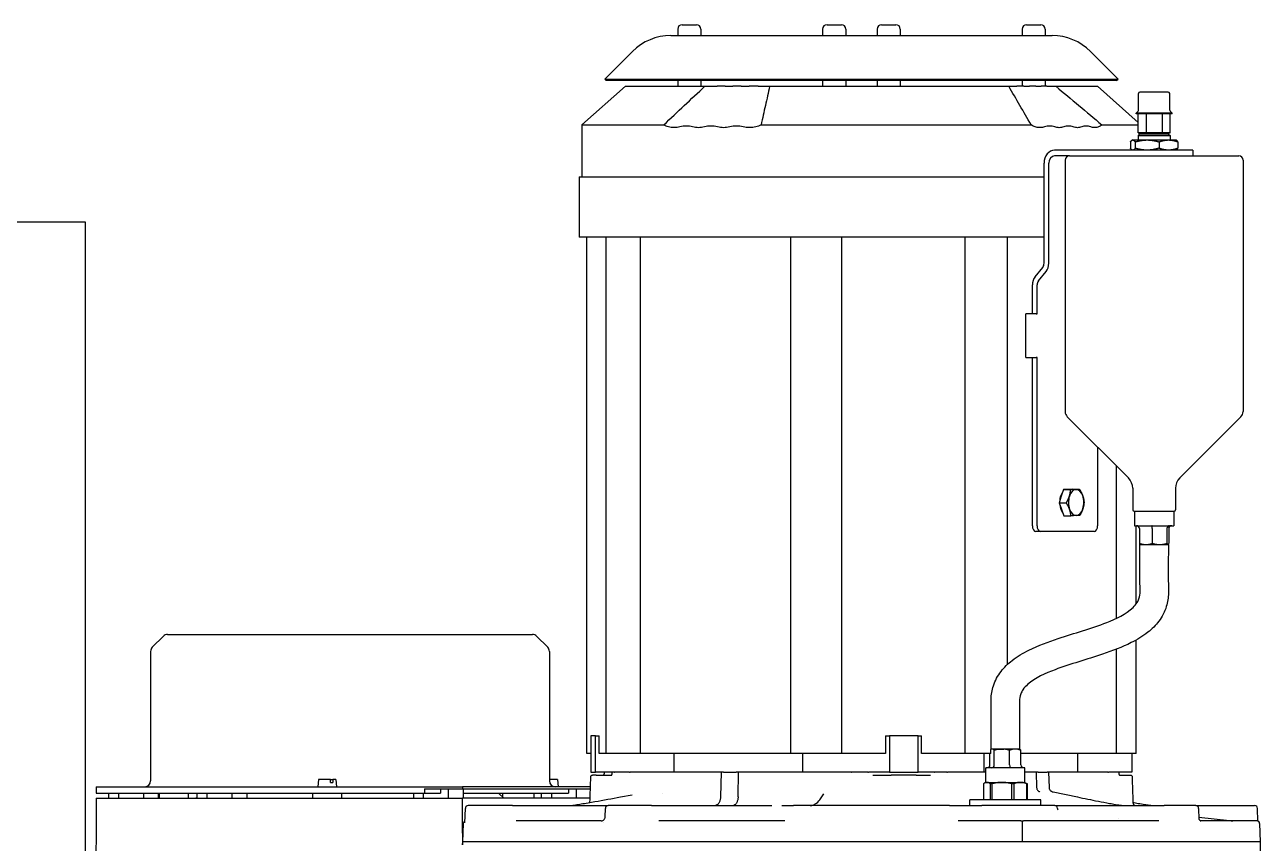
# Model space of a CAD drawing. Header units: millimetres. Extents: x 0 to 118900, y 0 to 84100.
# Drawn here: x 54964 to 55816, y 80524 to 81089 of the extents above; entities that cross this region are included whole.
import ezdxf

# ---------------------------------------------------------------- set-up
doc = ezdxf.new("R2010")
doc.units = ezdxf.units.MM
doc.header["$LTSCALE"] = 100
doc.layers.add('Visible', color=7, linetype='Continuous', lineweight=25)

msp = doc.modelspace()

# ---------------------------------------------------------------- linework, layer by layer
at = {"layer": 'Visible'}
for p, q in [((55413.86, 81085.7), (55413.86, 81081.2)), ((55416.86, 81088.7), (55426.86, 81088.7)), ((55429.86, 81085.7), (55429.86, 81081.2)), ((55513.83, 81085.7), (55513.83, 81081.2)), ((55516.83, 81088.7), (55526.83, 81088.7)), ((55529.83, 81085.7), (55529.83, 81081.2)), ((55551.36, 81085.7), (55551.36, 81081.2)), ((55554.36, 81088.7), (55564.36, 81088.7)), ((55567.36, 81085.7), (55567.36, 81081.2)), ((55651.33, 81085.7), (55651.33, 81081.2)), ((55654.33, 81088.7), (55664.33, 81088.7)), ((55667.33, 81085.7), (55667.33, 81081.2)), ((55409.13, 81081.2), (55672.06, 81081.2)), ((55382.61, 81070.21), (55363.59, 81051.2)), ((55698.58, 81070.21), (55717.59, 81051.2)), ((55363.59, 81051.2), (55717.59, 81051.2)), ((55364.65, 81050.14), (55363.59, 81051.2)), ((55716.53, 81050.14), (55364.65, 81050.14)), ((55413.86, 81050.14), (55413.86, 81046.2)), ((55429.86, 81050.14), (55429.86, 81046.2)), ((55513.83, 81050.14), (55513.83, 81046.2)), ((55529.83, 81050.14), (55529.83, 81046.2)), ((55551.36, 81050.14), (55551.36, 81046.2)), ((55567.36, 81050.14), (55567.36, 81046.2)), ((55651.33, 81050.14), (55651.33, 81046.2)), ((55667.33, 81050.14), (55667.33, 81046.2)), ((55716.53, 81050.14), (55717.59, 81051.2)), ((55377.86, 81046.2), (55347.86, 81019.7)), ((55377.86, 81046.2), (55378.1, 81046.2)), ((55378.1, 81046.2), (55382.06, 81046.2)), ((55382.06, 81046.2), (55403.65, 81046.2)), ((55403.65, 81046.2), (55432.61, 81046.2)), ((55432.61, 81046.2), (55441.05, 81046.2)), ((55446.67, 81046.2), (55441.05, 81046.2)), ((55446.67, 81046.2), (55451.81, 81046.2)), ((55457.75, 81046.2), (55451.81, 81046.2)), ((55457.75, 81046.2), (55463.15, 81046.2)), ((55469.38, 81046.2), (55463.15, 81046.2)), ((55469.38, 81046.2), (55477.23, 81046.2)), ((55477.23, 81046.2), (55510.72, 81046.2)), ((55510.72, 81046.2), (55553.42, 81046.2)), ((55553.42, 81046.2), (55578.5, 81046.2)), ((55578.5, 81046.2), (55616.39, 81046.2)), ((55616.39, 81046.2), (55642.21, 81046.2)), ((55642.21, 81046.2), (55647.73, 81046.2)), ((55652.45, 81046.2), (55647.73, 81046.2)), ((55652.45, 81046.2), (55656.47, 81046.2)), ((55660.79, 81046.2), (55656.47, 81046.2)), ((55660.79, 81046.2), (55664.43, 81046.2)), ((55668.32, 81046.2), (55664.43, 81046.2)), ((55668.32, 81046.2), (55674.66, 81046.2)), ((55674.66, 81046.2), (55694.23, 81046.2)), ((55694.23, 81046.2), (55703.33, 81046.2)), ((55703.33, 81046.2), (55731.43, 81021.37)), ((55731.64, 81029.81), (55731.64, 81041.2)), ((55752.14, 81042.2), (55732.64, 81042.2)), ((55753.14, 81029.81), (55753.14, 81041.2)), ((55731.35, 81029.1), (55730, 81027.74)), ((55754.79, 81027.74), (55730, 81027.74)), ((55730, 81027.2), (55730, 81027.74)), ((55754.79, 81027.2), (55730, 81027.2)), ((55731.43, 81014.19), (55731.43, 81027.2)), ((55737.21, 81014.19), (55737.21, 81027.2)), ((55748.17, 81014.19), (55748.17, 81027.2)), ((55753.36, 81014.19), (55753.36, 81027.2)), ((55753.44, 81029.1), (55754.79, 81027.74)), ((55754.79, 81027.2), (55754.79, 81027.74)), ((55347.86, 81019.7), (55348.19, 81019.7)), ((55347.86, 81019.7), (55347.86, 80983.8)), ((55348.19, 81019.7), (55352.89, 81019.7)), ((55352.89, 81019.7), (55382.78, 81019.7)), ((55382.78, 81019.7), (55404.3, 81019.7)), ((55471.32, 81019.7), (55496.66, 81019.7)), ((55496.66, 81019.7), (55555.78, 81019.7)), ((55555.78, 81019.7), (55585.48, 81019.7)), ((55585.48, 81019.7), (55637.94, 81019.7)), ((55637.94, 81019.7), (55657.6, 81019.7)), ((55706.33, 81019.7), (55720.73, 81019.7)), ((55720.73, 81019.7), (55731.43, 81019.7)), ((55725.99, 81007.86), (55725.99, 81003.54)), ((55727.39, 81009.2), (55727.1, 81009.03)), ((55727.39, 81009.2), (55727.68, 81009.2)), ((55727.68, 81009.2), (55737.57, 81009.2)), ((55729.37, 81007.86), (55729.37, 81003.54)), ((55732.39, 81013.2), (55731.39, 81012.2)), ((55731.39, 81012.2), (55753.39, 81012.2)), ((55731.39, 81012.2), (55731.39, 81009.2)), ((55731.97, 81014.02), (55731.61, 81014.13)), ((55732.06, 81014.02), (55731.97, 81014.02)), ((55732.68, 81014.02), (55732.06, 81014.02)), ((55732.39, 81013.2), (55732.39, 81014.02)), ((55752.39, 81013.2), (55732.39, 81013.2)), ((55735.96, 81014.02), (55732.68, 81014.02)), ((55736.58, 81014.02), (55735.96, 81014.02)), ((55738.41, 81014.02), (55736.58, 81014.02)), ((55737.57, 81009.2), (55752.28, 81009.2)), ((55739.57, 81014.02), (55738.41, 81014.02)), ((55745.81, 81014.02), (55739.57, 81014.02)), ((55745.77, 81007.86), (55745.77, 81003.54)), ((55746.98, 81014.02), (55745.81, 81014.02)), ((55748.74, 81014.02), (55746.98, 81014.02)), ((55749.29, 81014.02), (55748.74, 81014.02)), ((55752.24, 81014.02), (55749.29, 81014.02)), ((55752.79, 81014.02), (55752.24, 81014.02)), ((55752.28, 81009.2), (55757.39, 81009.2)), ((55752.39, 81013.2), (55752.39, 81014.02)), ((55752.39, 81013.2), (55753.39, 81012.2)), ((55752.82, 81014.02), (55752.79, 81014.02)), ((55752.82, 81014.02), (55753.18, 81014.13)), ((55753.39, 81012.2), (55753.39, 81009.2)), ((55757.39, 81009.2), (55757.69, 81009.03)), ((55758.8, 81007.86), (55758.8, 81003.54)), ((55715.05, 81002.2), (55673.8, 81002.2)), ((55684.06, 80998.2), (55673.8, 80998.2)), ((55684.06, 80998.2), (55800.74, 80998.2)), ((55756.95, 81002.2), (55715.05, 81002.2)), ((55727.39, 81002.2), (55727.1, 81002.37)), ((55763.42, 81002.2), (55756.95, 81002.2)), ((55757.39, 81002.2), (55757.69, 81002.37)), ((55769.16, 81002.2), (55763.42, 81002.2)), ((55769.16, 81002.2), (55769.16, 80998.2)), ((55666.52, 80924.17), (55666.52, 80993.2)), ((55669.75, 80924.17), (55669.75, 80993.2)), ((55681.04, 80995.2), (55681.04, 80821.87)), ((55803.74, 80995.2), (55803.74, 80821.87)), ((55345.86, 80983.8), (55346.2, 80983.8)), ((55345.86, 80983.8), (55345.86, 80942.2)), ((55346.2, 80983.8), (55350.94, 80983.8)), ((55350.94, 80983.8), (55381.39, 80983.8)), ((55381.39, 80983.8), (55495.73, 80983.8)), ((55495.73, 80983.8), (55555.94, 80983.8)), ((55555.94, 80983.8), (55585.95, 80983.8)), ((55585.95, 80983.8), (55639.37, 80983.8)), ((55639.37, 80983.8), (55666.52, 80983.8)), ((54952.37, 80952.7), (55005.37, 80952.7)), ((55005.37, 80952.7), (55005.37, 79400.35)), ((55346.2, 80942.2), (55345.86, 80942.2)), ((55350.94, 80942.2), (55346.2, 80942.2)), ((55381.39, 80942.2), (55350.94, 80942.2)), ((55351.14, 80586.2), (55351.14, 80942.2)), ((55364.58, 80586.2), (55364.58, 80942.2)), ((55495.73, 80942.2), (55381.39, 80942.2)), ((55388.27, 80586.2), (55388.27, 80942.2)), ((55491.8, 80586.2), (55491.8, 80942.2)), ((55555.94, 80942.2), (55495.73, 80942.2)), ((55526.96, 80586.2), (55526.96, 80942.2)), ((55585.95, 80942.2), (55555.94, 80942.2)), ((55639.37, 80942.2), (55585.95, 80942.2)), ((55611.99, 80586.2), (55611.99, 80942.2)), ((55666.52, 80942.2), (55639.37, 80942.2)), ((55641.27, 80647.56), (55641.27, 80942.2)), ((55660.33, 80914.85), (55665.57, 80921.34)), ((55662.61, 80912.02), (55667.86, 80918.51)), ((55658.43, 80889.2), (55658.43, 80909.2)), ((55661.67, 80889.2), (55661.67, 80909.2)), ((55661.08, 80889.2), (55654.02, 80889.2)), ((55654.02, 80859.2), (55654.02, 80889.2)), ((55661.08, 80889.2), (55661.67, 80889.2)), ((55654.02, 80859.2), (55661.08, 80859.2)), ((55658.43, 80743.2), (55658.43, 80859.2)), ((55661.67, 80859.2), (55661.08, 80859.2)), ((55661.67, 80743.2), (55661.67, 80859.2)), ((55724.72, 80776.12), (55682.51, 80818.33)), ((55760.07, 80776.12), (55802.28, 80818.33)), ((55703.42, 80797.42), (55703.42, 80743.2)), ((55716.54, 80679.36), (55716.54, 80784.3)), ((55679.85, 80768.07), (55678.38, 80763.52)), ((55682.91, 80768.19), (55679.85, 80768.07)), ((55679.85, 80768.07), (55684.78, 80768.07)), ((55682.54, 80768.2), (55682.97, 80768.2)), ((55685.96, 80768.31), (55682.91, 80768.19)), ((55685.96, 80768.31), (55690.89, 80768.31)), ((55727.64, 80769.05), (55727.64, 80754.2)), ((55757.14, 80769.05), (55757.14, 80754.2)), ((55678.38, 80763.52), (55676.92, 80758.96)), ((55676.92, 80758.96), (55681.85, 80758.96)), ((55676.92, 80758.96), (55678.51, 80754.52)), ((55678.51, 80754.52), (55680.09, 80750.08)), ((55728.64, 80753.2), (55756.14, 80753.2)), ((55728.89, 80753.2), (55728.89, 80743.2)), ((55755.89, 80753.2), (55755.89, 80743.2)), ((55680.09, 80750.08), (55685.02, 80750.08)), ((55728.89, 80743.2), (55755.89, 80743.2)), ((55730.05, 80689.26), (55730.05, 80743.2)), ((55664.02, 80739.2), (55660.78, 80739.2)), ((55701.07, 80739.2), (55664.02, 80739.2)), ((55732.33, 80741.2), (55732.33, 80731.04)), ((55741.15, 80741.2), (55741.15, 80731.04)), ((55751.21, 80741.2), (55751.21, 80731.04)), ((55752.46, 80741.2), (55752.46, 80731.04)), ((55732.59, 80730.2), (55752.19, 80730.2)), ((55732.89, 80730.2), (55732.83, 80730.23)), ((55751.89, 80730.2), (55751.96, 80730.23)), ((55059.24, 80667.02), (55051.58, 80659.37)), ((55062.07, 80668.2), (55313.75, 80668.2)), ((55316.58, 80667.02), (55324.24, 80659.37)), ((55716.54, 80586.2), (55716.54, 80658.09)), ((55730.05, 80586.2), (55730.05, 80664.35)), ((55050.41, 80656.54), (55050.41, 80567.2)), ((55325.41, 80656.54), (55325.41, 80567.2)), ((55354.09, 80598.2), (55354.09, 80573.2)), ((55357.22, 80598.2), (55354.09, 80598.2)), ((55357.22, 80598.2), (55359.82, 80598.2)), ((55357.22, 80573.2), (55357.22, 80598.2)), ((55359.82, 80586.2), (55359.82, 80598.2)), ((55557.06, 80598.2), (55557.06, 80586.2)), ((55557.06, 80598.2), (55559.94, 80598.2)), ((55559.94, 80598.2), (55559.94, 80573.2)), ((55579.7, 80598.2), (55559.94, 80598.2)), ((55579.7, 80598.2), (55581.89, 80598.2)), ((55579.7, 80573.2), (55579.7, 80598.2)), ((55581.89, 80586.2), (55581.89, 80598.2)), ((55629.83, 80586.2), (55629.83, 80588.91)), ((55630.31, 80589.2), (55629.95, 80588.99)), ((55633.21, 80589.2), (55630.03, 80589.2)), ((55630.66, 80589.2), (55630.31, 80589.2)), ((55637.45, 80589.2), (55630.66, 80589.2)), ((55633.21, 80589.2), (55633.21, 80589.2)), ((55641.22, 80589.2), (55637.45, 80589.2)), ((55649.32, 80589.19), (55649.68, 80588.99)), ((55354.09, 80586.2), (55351.14, 80586.2)), ((55364.58, 80586.2), (55359.82, 80586.2)), ((55388.27, 80586.2), (55364.58, 80586.2)), ((55491.8, 80586.2), (55388.27, 80586.2)), ((55411.21, 80586.2), (55411.21, 80573.2)), ((55526.96, 80586.2), (55491.8, 80586.2)), ((55500.16, 80573.2), (55500.16, 80586.2)), ((55557.06, 80586.2), (55526.96, 80586.2)), ((55611.99, 80586.2), (55581.89, 80586.2)), ((55629.83, 80586.2), (55611.99, 80586.2)), ((55625.04, 80586.2), (55625.04, 80573.2)), ((55629.19, 80578.2), (55629.19, 80586.2)), ((55632.13, 80578.2), (55632.13, 80588.35)), ((55642.76, 80578.2), (55642.76, 80588.35)), ((55650.44, 80578.2), (55650.44, 80588.35)), ((55716.54, 80586.2), (55650.44, 80586.2)), ((55689.71, 80573.2), (55689.71, 80586.2)), ((55730.05, 80586.2), (55716.54, 80586.2)), ((55727.09, 80586.2), (55727.09, 80573.2)), ((55354.09, 80573.2), (55357.22, 80573.2)), ((55370.33, 80573.2), (55357.22, 80573.2)), ((55363.16, 80573.2), (55363.16, 80572.2)), ((55368.65, 80572.2), (55368.65, 80573.2)), ((55370.33, 80573.2), (55370.59, 80573.2)), ((55380.73, 80573.2), (55370.59, 80573.2)), ((55380.73, 80573.2), (55381.13, 80573.2)), ((55381.24, 80573.2), (55381.13, 80573.2)), ((55410.98, 80573.2), (55381.24, 80573.2)), ((55443.74, 80573.2), (55410.98, 80573.2)), ((55443.74, 80573.2), (55443.38, 80556.16)), ((55445.44, 80573.2), (55443.74, 80573.2)), ((55445.44, 80573.2), (55454.15, 80573.2)), ((55455.85, 80573.2), (55454.15, 80573.2)), ((55455.51, 80556.16), (55455.85, 80573.2)), ((55500.42, 80573.2), (55455.85, 80573.2)), ((55533.35, 80573.2), (55500.42, 80573.2)), ((55533.43, 80573.2), (55533.35, 80573.2)), ((55533.43, 80573.2), (55533.81, 80573.2)), ((55545.03, 80573.2), (55533.81, 80573.2)), ((55545.03, 80573.2), (55545.43, 80573.2)), ((55559.94, 80573.2), (55545.43, 80573.2)), ((55559.94, 80573.2), (55579.7, 80573.2)), ((55590.71, 80573.2), (55579.7, 80573.2)), ((55590.71, 80573.2), (55591.04, 80573.2)), ((55599.55, 80573.2), (55591.04, 80573.2)), ((55599.55, 80573.2), (55599.82, 80573.2)), ((55599.87, 80573.2), (55599.82, 80573.2)), ((55624.84, 80573.2), (55599.87, 80573.2)), ((55626.31, 80573.2), (55624.84, 80573.2)), ((55653.31, 80576.2), (55626.31, 80576.2)), ((55626.31, 80566.2), (55626.31, 80576.2)), ((55653.31, 80566.2), (55653.31, 80576.2)), ((55661.08, 80573.2), (55653.31, 80573.2)), ((55662.32, 80573.2), (55661.08, 80573.2)), ((55661.08, 80573.2), (55661.38, 80562.63)), ((55662.32, 80573.2), (55668.65, 80573.2)), ((55669.88, 80573.2), (55668.65, 80573.2)), ((55689.87, 80573.2), (55669.88, 80573.2)), ((55670.18, 80562.63), (55669.88, 80573.2)), ((55710.46, 80573.2), (55689.87, 80573.2)), ((55710.54, 80573.2), (55710.46, 80573.2)), ((55710.54, 80573.2), (55710.85, 80573.2)), ((55717.87, 80573.2), (55710.85, 80573.2)), ((55717.87, 80573.2), (55718.01, 80573.2)), ((55727.09, 80573.2), (55718.01, 80573.2)), ((55718.02, 80573.2), (55718.03, 80572.2)), ((55012.91, 80563.2), (55265.5, 80563.2)), ((55012.91, 80563.2), (55012.91, 80558.7)), ((55166.12, 80568.2), (55165.68, 80563.2)), ((55174.37, 80568.2), (55166.12, 80568.2)), ((55174.37, 80568.2), (55176.09, 80568.2)), ((55174.46, 80566.2), (55176.18, 80566.2)), ((55178.24, 80568.2), (55176.09, 80568.2)), ((55178.24, 80568.2), (55178.68, 80563.2)), ((55353.77, 80563.2), (55265.5, 80563.2)), ((55265.5, 80563.2), (55265.5, 80561.7)), ((55331.02, 80568.2), (55325.41, 80568.2)), ((55331.02, 80568.2), (55331.46, 80563.2)), ((55357.74, 80571.2), (55355.04, 80571.2)), ((55357.74, 80571.2), (55358.74, 80571.2)), ((55358.74, 80571.2), (55368.55, 80571.2)), ((55548.41, 80571.2), (55559.26, 80571.2)), ((55559.26, 80571.2), (55561.18, 80571.2)), ((55578.24, 80571.2), (55561.18, 80571.2)), ((55578.24, 80571.2), (55579.93, 80571.2)), ((55579.93, 80571.2), (55588.16, 80571.2)), ((55624.73, 80565.2), (55624.73, 80554.2)), ((55626.31, 80566.2), (55625.48, 80565.71)), ((55626.31, 80566.2), (55627.1, 80566.2)), ((55627.1, 80566.2), (55637.39, 80566.2)), ((55629.47, 80554.2), (55629.47, 80565.2)), ((55630.47, 80565.2), (55629.47, 80565.2)), ((55630.47, 80565.2), (55630.47, 80554.2)), ((55637.39, 80566.2), (55650.11, 80566.2)), ((55644.32, 80554.2), (55644.32, 80565.2)), ((55645.55, 80565.2), (55644.32, 80565.2)), ((55645.55, 80565.2), (55645.55, 80554.2)), ((55650.11, 80566.2), (55653.31, 80566.2)), ((55653.31, 80566.2), (55654.15, 80565.71)), ((55654.66, 80554.2), (55654.66, 80565.2)), ((55654.9, 80565.2), (55654.66, 80565.2)), ((55654.9, 80565.2), (55654.9, 80554.2)), ((55718.92, 80571.2), (55725.71, 80571.2)), ((55725.71, 80571.2), (55726.17, 80571.2)), ((55726.15, 80571.2), (55726.17, 80571.2)), ((55012.91, 80558.7), (55239.4, 80558.7)), ((55012.91, 80555.2), (55265.5, 80555.2)), ((55012.91, 80555.2), (55012.91, 80531.2)), ((55021.51, 80555.2), (55021.51, 80558.7)), ((55028.55, 80555.2), (55028.55, 80558.7)), ((55045.78, 80555.2), (55045.78, 80558.7)), ((55055.96, 80555.2), (55055.96, 80558.7)), ((55056.59, 80555.2), (55056.59, 80558.7)), ((55076.59, 80555.2), (55076.59, 80558.7)), ((55082.48, 80555.76), (55081.91, 80555.2)), ((55082.48, 80555.2), (55082.48, 80558.7)), ((55089.52, 80555.2), (55089.52, 80558.7)), ((55106.74, 80555.2), (55106.74, 80558.7)), ((55116.93, 80555.2), (55116.93, 80558.7)), ((55162.18, 80555.2), (55162.18, 80558.7)), ((55182.18, 80555.2), (55182.18, 80558.7)), ((55231.65, 80558.7), (55231.65, 80555.2)), ((55238.69, 80555.2), (55238.69, 80558.7)), ((55239.4, 80561.7), (55239.4, 80558.7)), ((55239.4, 80561.7), (55265.5, 80561.7)), ((55239.4, 80558.7), (55250.28, 80558.7)), ((55250.28, 80561.7), (55250.28, 80558.7)), ((55255.92, 80555.2), (55255.92, 80561.7)), ((55265.5, 80561.7), (55353.71, 80561.7)), ((55265.5, 80531.2), (55265.5, 80555.2)), ((55353.48, 80555.2), (55265.5, 80555.2)), ((55266.1, 80555.2), (55266.1, 80561.7)), ((55266.1, 80558.7), (55338.49, 80558.7)), ((55290.41, 80558.7), (55293.91, 80555.2)), ((55293.34, 80555.76), (55293.34, 80558.7)), ((55314.96, 80555.2), (55314.96, 80558.7)), ((55319.86, 80555.2), (55319.86, 80558.7)), ((55326.9, 80558.7), (55326.9, 80555.2)), ((55338.49, 80561.7), (55338.49, 80558.7)), ((55344.12, 80555.2), (55344.12, 80561.7)), ((55374.32, 80556.15), (55382.45, 80557.65)), ((55403.42, 80558.59), (55403.42, 80558.59)), ((55443.38, 80556.15), (55443.38, 80556.16)), ((55455.51, 80556.16), (55455.51, 80556.15)), ((55512.39, 80554.78), (55514.55, 80558.27)), ((55661.38, 80562.61), (55661.38, 80562.63)), ((55670.18, 80562.63), (55670.18, 80562.61)), ((55672.82, 80559.62), (55689.51, 80556.13)), ((55267.14, 80538.3), (55267.47, 80548.26)), ((55299.96, 80550.2), (55269.47, 80550.2)), ((55299.96, 80550.2), (55365.98, 80550.2)), ((55352.23, 80550.39), (55352.23, 80550.39)), ((55363.88, 80542.34), (55363.98, 80548.23)), ((55395.82, 80550.2), (55365.98, 80550.2)), ((55395.82, 80550.2), (55478.85, 80550.2)), ((55485.76, 80550.2), (55493.77, 80550.2)), ((55601.21, 80550.2), (55493.77, 80550.2)), ((55601.21, 80550.2), (55602.29, 80550.2)), ((55602.29, 80550.2), (55623.67, 80550.2)), ((55664.31, 80554.2), (55615.31, 80554.2)), ((55615.31, 80550.2), (55615.31, 80554.2)), ((55673.81, 80550.2), (55623.67, 80550.2)), ((55664.31, 80550.2), (55664.31, 80554.2)), ((55673.81, 80550.2), (55694.66, 80550.2)), ((55694.66, 80550.2), (55749.4, 80550.2)), ((55771.09, 80550.2), (55749.4, 80550.2)), ((55771.09, 80550.2), (55811.71, 80550.2)), ((55773.09, 80548.25), (55773.27, 80540.93)), ((55814.01, 80539.5), (55813.71, 80548.26)), ((55266.03, 80537.77), (55265.59, 80525.2)), ((55361.1, 80539.7), (55302.55, 80539.7)), ((55362.91, 80538.51), (55362.91, 80538.51)), ((55363.88, 80542.34), (55363.88, 80542.34)), ((55487.71, 80539.7), (55400.83, 80539.7)), ((55650.5, 80539.7), (55607.23, 80539.7)), ((55650.5, 80539.7), (55651.05, 80539.7)), ((55651.05, 80539.7), (55652.24, 80539.7)), ((55651.31, 80539.21), (55651.51, 80525.2)), ((55745.71, 80539.7), (55652.24, 80539.7)), ((55717.67, 80541.11), (55717.67, 80541.11)), ((55773.24, 80542.23), (55794.47, 80539.82)), ((55773.27, 80540.93), (55773.27, 80540.93)), ((55813.16, 80539.7), (55774.59, 80539.7)), ((55815.15, 80537.77), (55815.59, 80525.2)), ((55012.91, 80531.2), (55012.63, 80515.2)), ((55649.91, 80525.2), (55265.59, 80525.2)), ((55265.59, 80525.2), (55265.59, 80523.2)), ((55654.81, 80525.2), (55649.91, 80525.2)), ((55815.59, 80525.2), (55654.81, 80525.2)), ((55815.59, 80525.2), (55815.59, 80515.2))]:
    msp.add_line(p, q, dxfattribs=at)
for centre, radius, start, end in [((55416.86, 81085.7), 3, 90, 180), ((55426.86, 81085.7), 3, 0, 90), ((55516.83, 81085.7), 3, 90, 180), ((55526.83, 81085.7), 3, 0, 90), ((55554.36, 81085.7), 3, 90, 180), ((55564.36, 81085.7), 3, 0, 90), ((55654.33, 81085.7), 3, 90, 180), ((55664.33, 81085.7), 3, 0, 90), ((55409.13, 81043.7), 37.5, 90, 135), ((55672.06, 81043.7), 37.5, 45, 90), ((55732.64, 81041.2), 1, 90, 180), ((55752.14, 81041.2), 1, 0, 90), ((55730.64, 81029.81), 1, 315, 0), ((55754.14, 81029.81), 1, 180, 225), ((55684.04, 80995.2), 3, 90, 180), ((55800.74, 80995.2), 3, 0, 90), ((55686.04, 80821.87), 5, 180, 225), ((55798.74, 80821.87), 5, 315, 0), ((55717.64, 80769.05), 10, 0, 45), ((55767.14, 80769.05), 10, 135, 180), ((55728.64, 80754.2), 1, 180, 270), ((55756.14, 80754.2), 1, 270, 0), ((55062.07, 80664.2), 4, 90, 135), ((55313.75, 80664.2), 4, 45, 90), ((55054.41, 80656.54), 4, 135, 180), ((55321.41, 80656.54), 4, 0, 45), ((55367.65, 80572.2), 1, 270, 0), ((55046.41, 80567.2), 4, 270, 0), ((55329.41, 80567.2), 4, 180, 270), ((55269.47, 80548.2), 2, 90, 178.05178), ((55365.98, 80548.2), 2, 90, 179.09596), ((55673.81, 80548.2), 2, 2.03564, 90), ((55771.09, 80548.2), 2, 1.43094, 90), ((55811.71, 80548.2), 2, 1.94822, 90), ((55268.03, 80537.7), 2, 115.29121, 178), ((55796.72, 80559.7), 20, 263.53593, 270), ((55813.16, 80537.7), 2, 2, 90)]:
    msp.add_arc(centre, radius, start, end, dxfattribs=at)
for centre, major_axis, ratio, start_param, end_param in [((55673.8, 80993.2), (0, 9), 0.808824, 0, 1.570796), ((55673.8, 80993.2), (0, 5), 0.808824, 0, 1.570796), ((55663.28, 80924.17), (0, 4), 0.808824, 3.926991, 4.712389), ((55663.28, 80924.17), (0, 8), 0.808824, 3.926991, 4.712389), ((55664.9, 80909.2), (0, 8), 0.808824, 0.785398, 1.570796), ((55664.9, 80909.2), (0, 4), 0.808824, 0.785398, 1.570796), ((55682.54, 80759.2), (0, 9), 0.588051, 0, 0.087765), ((55688.61, 80759.2), (0, 9), 0.588051, 0.022921, 1.070119), ((55688.61, 80759.2), (0, 9), 0.588051, 5.258909, 6.306107), ((55682.54, 80759.2), (0, 9), 0.588051, 0.666281, 1.473957), ((55688.61, 80759.2), (0, -9), 0.588051, 4.211711, 5.258909), ((55688.61, 80759.2), (0, 9), 0.588051, 4.211711, 5.258909), ((55682.54, 80759.2), (0, 9), 0.588051, 1.71886, 2.515772), ((55688.61, 80759.2), (0, -9), 0.588051, 5.258909, 6.306107), ((55688.61, 80759.2), (0, -9), 0.588051, 0.022921, 1.070119), ((55660.78, 80743.2), (0, -4), 0.588051, 4.712389, 6.283185), ((55664.02, 80743.2), (0, -4), 0.588051, 4.712389, 6.283185), ((55701.07, 80743.2), (0, -4), 0.588051, 0, 1.570796), ((55730.21, 80741.2), (-2.12, 0), 0.944102, 3.141593, 4.712389), ((55740.88, 80741.2), (0, -2), 0.131409, 1.570796, 3.141593), ((55753.06, 80741.2), (0, -2), 0.927799, 3.141593, 4.712389), ((55754.58, 80741.2), (-2.12, 0), 0.944102, 4.712389, 6.283185), ((55639.81, 80589.2), (-9.8, 0), 0.000017, 3.769782, 6.34624), ((55639.81, 80589.2), (-6.6, 0), 0.000017, 4.564181, 7.705774), ((55639.82, 80589.2), (-9.5, 0), 0.000017, 3.932886, 4.564383), ((55639.82, 80589.2), (-9.5, 0), 0.000017, 3.141623, 3.901682), ((55639.81, 80589.2), (9.8, 0), 0.000017, 6.035933, 6.911832), ((55626.96, 80578.2), (-2.24, 0), 0.894292, 1.570796, 3.141593), ((55630.52, 80578.2), (0, -2), 0.808532, 0, 1.570796), ((55643.38, 80578.2), (0, -2), 0.309671, 4.712389, 6.283185), ((55652.67, 80578.2), (-2.24, 0), 0.894292, 0, 1.570796), ((55382.17, 80555.25), (-4.44, -1.3), 0.491013, 4.505892, 4.506193), ((55651.05, 80539.2), (0, 0.5), 0.530565, 4.738569, 6.283185)]:
    msp.add_ellipse(centre, major_axis=major_axis, ratio=ratio, start_param=start_param, end_param=end_param, dxfattribs=at)
for points, knots in [([(55404.3, 81019.7), (55408.97, 81024.13), (55413.68, 81028.57), (55423.09, 81037.38), (55427.88, 81041.84), (55432.61, 81046.2)], [0.000001, 0.000001, 0.000001, 0.000001, 2.084101, 2.084101, 4.164896, 4.164896, 4.164896, 4.164896]), ([(55477.23, 81046.2), (55476.31, 81041.84), (55475.34, 81037.38), (55473.37, 81028.57), (55472.36, 81024.13), (55471.32, 81019.7)], [0, 0, 0, 0, 2.069199, 2.069199, 4.141688, 4.141688, 4.141688, 4.141688]), ([(55657.6, 81019.7), (55655, 81024.13), (55652.4, 81028.57), (55647.29, 81037.38), (55644.71, 81041.84), (55642.21, 81046.2)], [0.000001, 0.000001, 0.000001, 0.000001, 2.084101, 2.084101, 4.164896, 4.164896, 4.164896, 4.164896]), ([(55674.66, 81046.2), (55679.92, 81041.84), (55685.28, 81037.38), (55695.8, 81028.57), (55701.08, 81024.13), (55706.33, 81019.7)], [0, 0, 0, 0, 2.069201, 2.069201, 4.141688, 4.141688, 4.141688, 4.141688]), ([(55411.03, 81017.7), (55409.86, 81017.72), (55408.69, 81017.88), (55406.43, 81018.52), (55405.32, 81019), (55404.3, 81019.7)], [0, 0, 0, 0, 0.4557417, 0.4557417, 0.9112609, 0.9112609, 0.9112609, 0.9112609]), ([(55411.6, 81017.7), (55411.56, 81017.7), (55411.53, 81017.7), (55411.46, 81017.7), (55411.43, 81017.7), (55411.38, 81017.7), (55411.36, 81017.7), (55411.34, 81017.7), (55411.34, 81017.7), (55411.32, 81017.7), (55411.32, 81017.7), (55411.31, 81017.7), (55411.3, 81017.7), (55411.29, 81017.7), (55411.28, 81017.7), (55411.27, 81017.7), (55411.26, 81017.7), (55411.23, 81017.7), (55411.21, 81017.7), (55411.14, 81017.7), (55411.08, 81017.7), (55411.03, 81017.7)], [0, 0, 0, 0, 0.01256424, 0.01256424, 0.02578501, 0.02578501, 0.03219305, 0.03219305, 0.03451921, 0.03451921, 0.03683727, 0.03683727, 0.03892555, 0.03892555, 0.04115354, 0.04115354, 0.04412618, 0.04412618, 0.0525051, 0.0525051, 0.0736745, 0.0736745, 0.0736745, 0.0736745]), ([(55415.38, 81018.21), (55414.76, 81018.05), (55414.13, 81017.93), (55412.86, 81017.76), (55412.23, 81017.71), (55411.6, 81017.7)], [0, 0, 0, 0, 0.2466257, 0.2466257, 0.4932596, 0.4932596, 0.4932596, 0.4932596]), ([(55424.17, 81018.22), (55422.71, 81018.61), (55421.23, 81018.79), (55418.28, 81018.77), (55416.82, 81018.57), (55415.38, 81018.21)], [0, 0, 0, 0, 0.566865, 0.566865, 1.131536, 1.131536, 1.131536, 1.131536]), ([(55432.28, 81018.22), (55430.94, 81017.88), (55429.57, 81017.7), (55426.85, 81017.69), (55425.48, 81017.86), (55424.17, 81018.22)], [0, 0, 0, 0, 0.513225, 0.513225, 1.025353, 1.025353, 1.025353, 1.025353]), ([(55441.36, 81018.22), (55439.85, 81018.6), (55438.33, 81018.79), (55435.28, 81018.79), (55433.77, 81018.6), (55432.28, 81018.22)], [0, 0, 0, 0, 0.56624, 0.56624, 1.13248, 1.13248, 1.13248, 1.13248]), ([(55449.73, 81018.22), (55448.35, 81017.86), (55446.93, 81017.69), (55444.13, 81017.7), (55442.72, 81017.88), (55441.36, 81018.22)], [0, 0, 0, 0, 0.51228, 0.51228, 1.024381, 1.024381, 1.024381, 1.024381]), ([(55459.08, 81018.21), (55457.53, 81018.57), (55455.96, 81018.77), (55452.82, 81018.79), (55451.26, 81018.61), (55449.73, 81018.22)], [0, 0, 0, 0, 0.56481, 0.56481, 1.131788, 1.131788, 1.131788, 1.131788]), ([(55463.21, 81017.7), (55462.51, 81017.71), (55461.82, 81017.76), (55460.44, 81017.93), (55459.75, 81018.05), (55459.08, 81018.21)], [0, 0, 0, 0, 0.2467374, 0.2467374, 0.4934917, 0.4934917, 0.4934917, 0.4934917]), ([(55463.82, 81017.7), (55463.77, 81017.7), (55463.72, 81017.7), (55463.65, 81017.7), (55463.62, 81017.7), (55463.58, 81017.7), (55463.56, 81017.7), (55463.54, 81017.7), (55463.54, 81017.7), (55463.53, 81017.7), (55463.52, 81017.7), (55463.51, 81017.7), (55463.51, 81017.7), (55463.49, 81017.7), (55463.48, 81017.7), (55463.47, 81017.7), (55463.46, 81017.7), (55463.43, 81017.7), (55463.4, 81017.7), (55463.32, 81017.7), (55463.26, 81017.7), (55463.21, 81017.7)], [0, 0, 0, 0, 0.0176374, 0.0176374, 0.02768203, 0.02768203, 0.0326572, 0.0326572, 0.03458546, 0.03458546, 0.03652619, 0.03652619, 0.03829219, 0.03829219, 0.0410296, 0.0410296, 0.04408315, 0.04408315, 0.05323251, 0.05323251, 0.07305236, 0.07305236, 0.07305236, 0.07305236]), ([(55471.32, 81019.7), (55470.17, 81019), (55468.92, 81018.52), (55466.4, 81017.88), (55465.11, 81017.72), (55463.82, 81017.7)], [0.000001, 0.000001, 0.000001, 0.000001, 0.4541304, 0.4541304, 0.9079, 0.9079, 0.9079, 0.9079]), ([(55663.3, 81017.7), (55662.33, 81017.72), (55661.34, 81017.88), (55659.43, 81018.52), (55658.48, 81019), (55657.6, 81019.7)], [0, 0, 0, 0, 0.4557417, 0.4557417, 0.9112609, 0.9112609, 0.9112609, 0.9112609]), ([(55663.77, 81017.7), (55663.73, 81017.7), (55663.69, 81017.7), (55663.64, 81017.7), (55663.61, 81017.7), (55663.58, 81017.7), (55663.57, 81017.7), (55663.56, 81017.7), (55663.55, 81017.7), (55663.54, 81017.7), (55663.54, 81017.7), (55663.53, 81017.7), (55663.52, 81017.7), (55663.51, 81017.7), (55663.51, 81017.7), (55663.49, 81017.7), (55663.49, 81017.7), (55663.46, 81017.7), (55663.44, 81017.7), (55663.38, 81017.7), (55663.34, 81017.7), (55663.3, 81017.7)], [0, 0, 0, 0, 0.01726628, 0.01726628, 0.02797395, 0.02797395, 0.03155142, 0.03155142, 0.03476055, 0.03476055, 0.03683725, 0.03683725, 0.03892553, 0.03892553, 0.04201142, 0.04201142, 0.04541526, 0.04541526, 0.0553948, 0.0553948, 0.07367451, 0.07367451, 0.07367451, 0.07367451]), ([(55666.88, 81018.21), (55666.37, 81018.05), (55665.85, 81017.93), (55664.82, 81017.76), (55664.29, 81017.71), (55663.77, 81017.7)], [0, 0, 0, 0, 0.2466257, 0.2466257, 0.4932596, 0.4932596, 0.4932596, 0.4932596]), ([(55673.86, 81018.22), (55672.72, 81018.61), (55671.56, 81018.79), (55669.22, 81018.77), (55668.04, 81018.57), (55666.88, 81018.21)], [0, 0, 0, 0, 0.566865, 0.566865, 1.131536, 1.131536, 1.131536, 1.131536]), ([(55680.03, 81018.22), (55679.03, 81017.88), (55677.99, 81017.7), (55675.93, 81017.69), (55674.88, 81017.86), (55673.86, 81018.22)], [0, 0, 0, 0, 0.513225, 0.513225, 1.025353, 1.025353, 1.025353, 1.025353]), ([(55686.62, 81018.22), (55685.55, 81018.6), (55684.46, 81018.79), (55682.24, 81018.79), (55681.13, 81018.6), (55680.03, 81018.22)], [0, 0, 0, 0, 0.566935, 0.566935, 1.132481, 1.132481, 1.132481, 1.132481]), ([(55692.44, 81018.22), (55691.5, 81017.86), (55690.53, 81017.69), (55688.58, 81017.7), (55687.59, 81017.88), (55686.62, 81018.22)], [0, 0, 0, 0, 0.51228, 0.51228, 1.024381, 1.024381, 1.024381, 1.024381]), ([(55698.65, 81018.21), (55697.64, 81018.57), (55696.61, 81018.77), (55694.53, 81018.79), (55693.48, 81018.61), (55692.44, 81018.22)], [0, 0, 0, 0, 0.56481, 0.56481, 1.131788, 1.131788, 1.131788, 1.131788]), ([(55701.29, 81017.7), (55700.85, 81017.71), (55700.41, 81017.76), (55699.53, 81017.93), (55699.08, 81018.05), (55698.65, 81018.21)], [0, 0, 0, 0, 0.2467374, 0.2467374, 0.4934917, 0.4934917, 0.4934917, 0.4934917]), ([(55701.68, 81017.7), (55701.65, 81017.7), (55701.62, 81017.7), (55701.57, 81017.7), (55701.55, 81017.7), (55701.52, 81017.7), (55701.52, 81017.7), (55701.5, 81017.7), (55701.5, 81017.7), (55701.49, 81017.7), (55701.49, 81017.7), (55701.48, 81017.7), (55701.48, 81017.7), (55701.47, 81017.7), (55701.47, 81017.7), (55701.45, 81017.7), (55701.44, 81017.7), (55701.4, 81017.7), (55701.38, 81017.7), (55701.33, 81017.7), (55701.31, 81017.7), (55701.29, 81017.7)], [0, 0, 0, 0, 0.01820635, 0.01820635, 0.02821216, 0.02821216, 0.0328555, 0.0328555, 0.03474879, 0.03474879, 0.03652618, 0.03652618, 0.03829218, 0.03829218, 0.04102959, 0.04102959, 0.04773142, 0.04773142, 0.06216229, 0.06216229, 0.07305237, 0.07305237, 0.07305237, 0.07305237]), ([(55706.33, 81019.7), (55705.63, 81019), (55704.87, 81018.52), (55703.3, 81017.88), (55702.49, 81017.72), (55701.68, 81017.7)], [0.000001, 0.000001, 0.000001, 0.000001, 0.4541304, 0.4541304, 0.9079, 0.9079, 0.9079, 0.9079]), ([(55630.01, 80589.2), (55630, 80597.53), (55630.11, 80605.86), (55630.04, 80617.32), (55629.83, 80620.45), (55630.09, 80626.7), (55630.63, 80629.85), (55632.76, 80636.35), (55634.57, 80639.71), (55639, 80645.52), (55641.62, 80648.06), (55648.02, 80653.09), (55651.98, 80655.42), (55662.56, 80660.68), (55669.41, 80663.16), (55687.44, 80669.15), (55698.82, 80672.18), (55716.23, 80679.04), (55722.93, 80681.96), (55728.96, 80687.84), (55729.91, 80688.96), (55731.2, 80691.04), (55731.63, 80691.94), (55732.51, 80694.47), (55732.7, 80696.21), (55732.74, 80699.57), (55732.66, 80701.24), (55732.49, 80707.91), (55732.6, 80712.91), (55732.59, 80722.01), (55732.6, 80726.1), (55732.59, 80730.2)], [0, 0, 0, 0, 2.50001, 2.50001, 3.437516, 3.437516, 4.377672, 4.377672, 5.492036, 5.492036, 6.573032, 6.573032, 7.94584, 7.94584, 10.140401, 10.140401, 13.698374, 13.698374, 15.815529, 15.815529, 16.254935, 16.254935, 16.553986, 16.553986, 17.062762, 17.062762, 17.563019, 17.563019, 19.063427, 19.063427, 20.291867, 20.291867, 20.291867, 20.291867]), ([(55752.19, 80730.2), (55752.21, 80721.86), (55752.13, 80713.53), (55752.2, 80702.35), (55752.39, 80699.51), (55752.2, 80693.56), (55751.72, 80690.43), (55749.68, 80683.84), (55747.88, 80680.39), (55743.48, 80674.5), (55740.9, 80671.94), (55734.58, 80666.91), (55730.68, 80664.58), (55720.31, 80659.35), (55713.59, 80656.87), (55695.93, 80650.95), (55684.79, 80647.96), (55667.36, 80641.33), (55660.51, 80638.46), (55653.95, 80632.63), (55652.82, 80631.43), (55651.29, 80629.17), (55650.77, 80628.19), (55649.79, 80625.58), (55649.56, 80623.85), (55649.5, 80620.48), (55649.58, 80618.81), (55649.73, 80612.15), (55649.61, 80607.15), (55649.62, 80597.83), (55649.61, 80593.51), (55649.61, 80589.19)], [0, 0, 0, 0, 2.500003, 2.500003, 3.352338, 3.352338, 4.286204, 4.286204, 5.421745, 5.421745, 6.49813, 6.49813, 7.854583, 7.854583, 10.007446, 10.007446, 13.494809, 13.494809, 15.663305, 15.663305, 16.15828, 16.15828, 16.488387, 16.488387, 16.997619, 16.997619, 17.497888, 17.497888, 18.998232, 18.998232, 20.293208, 20.293208, 20.293208, 20.293208]), ([(55362.26, 80571.2), (55362.42, 80571.2), (55362.58, 80571.24), (55362.82, 80571.41), (55362.89, 80571.48), (55363, 80571.62), (55363.04, 80571.68), (55363.09, 80571.81), (55363.11, 80571.86), (55363.14, 80571.96), (55363.14, 80572), (55363.15, 80572.07), (55363.16, 80572.09), (55363.16, 80572.14), (55363.16, 80572.17), (55363.16, 80572.2)], [0, 0, 0, 0, 0.1774475, 0.1774475, 0.2486961, 0.2486961, 0.2884452, 0.2884452, 0.3114652, 0.3114652, 0.3249314, 0.3249314, 0.3324844, 0.3324844, 0.3404153, 0.3404153, 0.3404153, 0.3404153]), ([(55718.03, 80572.2), (55718.03, 80572.16), (55718.03, 80572.13), (55718.03, 80572.06), (55718.04, 80572.02), (55718.05, 80571.95), (55718.06, 80571.92), (55718.09, 80571.84), (55718.1, 80571.8), (55718.14, 80571.71), (55718.17, 80571.66), (55718.24, 80571.55), (55718.29, 80571.49), (55718.42, 80571.36), (55718.51, 80571.31), (55718.71, 80571.22), (55718.82, 80571.2), (55718.92, 80571.2)], [0, 0, 0, 0, 0.0106289, 0.0106289, 0.0216224, 0.0216224, 0.0344222, 0.0344222, 0.0519011, 0.0519011, 0.0798676, 0.0798676, 0.1278237, 0.1278237, 0.2189994, 0.2189994, 0.340693, 0.340693, 0.340693, 0.340693]), ([(55174.46, 80566.2), (55174.44, 80566.56), (55174.42, 80566.93), (55174.41, 80567.3), (55174.39, 80567.6), (55174.38, 80567.9), (55174.37, 80568.2)], [0.01018696, 0.01018696, 0.01018696, 0.01018696, 0.011296997, 0.011296997, 0.011296997, 0.012194806, 0.012194806, 0.012194806, 0.012194806]), ([(55176.09, 80568.2), (55176.1, 80567.9), (55176.11, 80567.6), (55176.13, 80567.3), (55176.14, 80566.93), (55176.16, 80566.56), (55176.18, 80566.2)], [0.010399189, 0.010399189, 0.010399189, 0.010399189, 0.011296998, 0.011296998, 0.011296998, 0.012407035, 0.012407035, 0.012407035, 0.012407035]), ([(55354.02, 80570.23), (55354.03, 80570.34), (55354.05, 80570.45), (55354.12, 80570.65), (55354.18, 80570.75), (55354.32, 80570.91), (55354.4, 80570.99), (55354.59, 80571.1), (55354.69, 80571.14), (55354.85, 80571.18), (55354.9, 80571.19), (55354.97, 80571.19), (55354.98, 80571.2), (55355, 80571.2), (55355.01, 80571.2), (55355.01, 80571.2), (55355.02, 80571.2), (55355.02, 80571.2), (55355.02, 80571.2), (55355.02, 80571.2), (55355.02, 80571.2), (55355.13, 80571.2), (55355.03, 80571.2), (55355.04, 80571.2)], [0, 0, 0, 0, 0.0323431, 0.0323431, 0.0648524, 0.0648524, 0.0973573, 0.0973573, 0.1298646, 0.1298646, 0.1459616, 0.1459616, 0.1503563, 0.1503563, 0.152004, 0.152004, 0.1526219, 0.1526219, 0.1528536, 0.1528536, 0.1528785, 0.1528785, 0.1861979, 0.1861979, 0.1861979, 0.1861979]), ([(55726.17, 80571.2), (55726.17, 80571.2), (55726.17, 80571.2), (55726.17, 80571.2), (55726.17, 80571.2), (55726.17, 80571.2), (55726.17, 80571.2), (55726.17, 80571.2), (55726.17, 80571.2), (55726.17, 80571.2), (55726.17, 80571.2), (55726.18, 80571.2), (55726.18, 80571.2), (55726.2, 80571.2), (55726.2, 80571.2), (55726.23, 80571.19), (55726.24, 80571.19), (55726.29, 80571.19), (55726.32, 80571.18), (55726.45, 80571.16), (55726.55, 80571.12), (55726.74, 80571.02), (55726.82, 80570.96), (55726.97, 80570.8), (55727.03, 80570.71), (55727.13, 80570.5), (55727.16, 80570.36), (55727.16, 80570.23)], [0, 0, 0, 0, 0.0000355, 0.0000355, 0.0001066, 0.0001066, 0.0002486, 0.0002486, 0.0005328, 0.0005328, 0.0011011, 0.0011011, 0.0022375, 0.0022375, 0.0045093, 0.0045093, 0.0090443, 0.0090443, 0.0180467, 0.0180467, 0.0496793, 0.0496793, 0.0813119, 0.0813119, 0.1129446, 0.1129446, 0.1527743, 0.1527743, 0.1527743, 0.1527743]), ([(55340.77, 80550.29), (55341.09, 80550.34), (55341.43, 80550.39), (55342.32, 80550.52), (55342.87, 80550.61), (55344.72, 80550.9), (55346.01, 80551.11), (55350.49, 80551.86), (55353.62, 80552.41), (55362.71, 80554.02), (55368.57, 80555.08), (55374.32, 80556.15)], [0, 0, 0, 0, 0.102795, 0.102795, 0.269536, 0.269536, 0.665608, 0.665608, 1.655981, 1.655981, 3.570423, 3.570423, 3.570423, 3.570423]), ([(55443.38, 80556.15), (55443.38, 80555.8), (55443.35, 80555.44), (55443.3, 80555.1), (55443.26, 80554.75), (55443.2, 80554.41), (55443.11, 80554.08), (55443.03, 80553.75), (55442.93, 80553.43), (55442.82, 80553.13), (55442.7, 80552.84), (55442.57, 80552.55), (55442.42, 80552.29), (55442.28, 80552.03), (55442.12, 80551.79), (55441.95, 80551.58), (55441.78, 80551.36), (55441.59, 80551.17), (55441.4, 80551.01), (55441.2, 80550.85), (55441.01, 80550.72), (55440.8, 80550.62), (55440.7, 80550.57), (55440.59, 80550.52), (55440.48, 80550.49), (55440.38, 80550.45), (55440.27, 80550.42), (55440.16, 80550.4)], [0, 0, 0, 0, 0.001062034, 0.001062034, 0.001062034, 0.002124068, 0.002124068, 0.002124068, 0.003186101, 0.003186101, 0.003186101, 0.004248135, 0.004248135, 0.004248135, 0.005310169, 0.005310169, 0.005310169, 0.006372203, 0.006372203, 0.006372203, 0.007434236, 0.007434236, 0.007434236, 0.007965253, 0.007965253, 0.007965253, 0.00849627, 0.00849627, 0.00849627, 0.00849627]), ([(55455.51, 80556.15), (55455.5, 80555.8), (55455.47, 80555.44), (55455.43, 80555.1), (55455.39, 80554.75), (55455.33, 80554.41), (55455.25, 80554.08), (55455.17, 80553.75), (55455.07, 80553.43), (55454.97, 80553.13), (55454.86, 80552.84), (55454.73, 80552.55), (55454.59, 80552.29), (55454.45, 80552.03), (55454.3, 80551.79), (55454.14, 80551.58), (55453.98, 80551.36), (55453.81, 80551.17), (55453.63, 80551.01), (55453.45, 80550.85), (55453.26, 80550.72), (55453.06, 80550.62), (55452.97, 80550.57), (55452.87, 80550.52), (55452.77, 80550.49), (55452.67, 80550.45), (55452.57, 80550.42), (55452.47, 80550.4)], [0, 0, 0, 0, 0.001062034, 0.001062034, 0.001062034, 0.002124068, 0.002124068, 0.002124068, 0.003186101, 0.003186101, 0.003186101, 0.004248135, 0.004248135, 0.004248135, 0.005310169, 0.005310169, 0.005310169, 0.006372203, 0.006372203, 0.006372203, 0.007434236, 0.007434236, 0.007434236, 0.007965253, 0.007965253, 0.007965253, 0.00849627, 0.00849627, 0.00849627, 0.00849627]), ([(55506, 80550.27), (55506.26, 80550.32), (55506.46, 80550.37), (55507.01, 80550.54), (55507.3, 80550.65), (55508.4, 80551.12), (55509, 80551.49), (55510.97, 80552.87), (55511.85, 80553.9), (55512.39, 80554.78)], [0, 0, 0, 0, 0.143773, 0.143773, 0.422167, 0.422167, 1.257427, 1.257427, 3.508508, 3.508508, 3.508508, 3.508508]), ([(55661.38, 80562.61), (55661.4, 80562.27), (55661.47, 80561.95), (55661.59, 80561.63), (55661.7, 80561.31), (55661.86, 80561.03), (55662.05, 80560.77), (55662.24, 80560.51), (55662.45, 80560.3), (55662.7, 80560.13), (55662.82, 80560.04), (55662.94, 80559.97), (55663.07, 80559.92), (55663.2, 80559.86), (55663.34, 80559.81), (55663.47, 80559.78)], [0.000000019, 0.000000019, 0.000000019, 0.000000019, 0.001009857, 0.001009857, 0.001009857, 0.002019715, 0.002019715, 0.002019715, 0.003029572, 0.003029572, 0.003029572, 0.003534501, 0.003534501, 0.003534501, 0.004039429, 0.004039429, 0.004039429, 0.004039429]), ([(55672.07, 80559.78), (55671.94, 80559.81), (55671.81, 80559.86), (55671.68, 80559.92), (55671.55, 80559.97), (55671.43, 80560.04), (55671.31, 80560.13), (55671.07, 80560.3), (55670.87, 80560.51), (55670.7, 80560.77), (55670.53, 80561.03), (55670.4, 80561.31), (55670.31, 80561.63), (55670.22, 80561.95), (55670.18, 80562.27), (55670.18, 80562.61)], [-0.000038564, -0.000038564, -0.000038564, -0.000038564, 0.000466752, 0.000466752, 0.000466752, 0.000972068, 0.000972068, 0.000972068, 0.0019827, 0.0019827, 0.0019827, 0.002993332, 0.002993332, 0.002993332, 0.004003964, 0.004003964, 0.004003964, 0.004003964]), ([(55671.88, 80559.88), (55671.88, 80559.88), (55671.89, 80559.88), (55671.92, 80559.86), (55671.98, 80559.82), (55672.08, 80559.79), (55672.11, 80559.78), (55672.14, 80559.77)], [0.359133, 0.359133, 0.359133, 0.359133, 0.3880351, 0.3880351, 0.4755722, 0.4755722, 0.501545, 0.501545, 0.501545, 0.501545]), ([(55689.51, 80556.13), (55694.17, 80555.16), (55698.97, 80554.18), (55706.45, 80552.72), (55709.01, 80552.23), (55712.99, 80551.49), (55714.35, 80551.25), (55716.46, 80550.88), (55717.17, 80550.76), (55718.66, 80550.52), (55719.43, 80550.4), (55720.21, 80550.3)], [0, 0, 0, 0, 1.754344, 1.754344, 2.645764, 2.645764, 3.098205, 3.098205, 3.328159, 3.328159, 3.563271, 3.563271, 3.563271, 3.563271]), ([(55416.6, 80550.2), (55416.6, 80550.2), (55416.6, 80550.2), (55416.61, 80550.2), (55416.61, 80550.2), (55416.61, 80550.2)], [0, 0, 0, 0, 0.005821942, 0.005821942, 0.007893973, 0.007893973, 0.007893973, 0.007893973]), ([(55727.81, 80552.37), (55729.01, 80552.16), (55730.22, 80551.95), (55732.89, 80551.5), (55734.35, 80551.25), (55736.58, 80550.88), (55737.33, 80550.76), (55738.87, 80550.52), (55739.67, 80550.4), (55740.42, 80550.29)], [2.269082, 2.269082, 2.269082, 2.269082, 2.650211, 2.650211, 3.103673, 3.103673, 3.334292, 3.334292, 3.570323, 3.570323, 3.570323, 3.570323]), ([(55727.82, 80552.12), (55727.82, 80551.91), (55727.87, 80551.69), (55728.02, 80551.29), (55728.13, 80551.09), (55728.41, 80550.76), (55728.58, 80550.61), (55728.94, 80550.38), (55729.15, 80550.3), (55729.43, 80550.23), (55729.51, 80550.22), (55729.66, 80550.2), (55729.74, 80550.2), (55729.82, 80550.2)], [0, 0, 0, 0, 0.064751, 0.064751, 0.1297656, 0.1297656, 0.1947738, 0.1947738, 0.2597874, 0.2597874, 0.2826325, 0.2826325, 0.3057855, 0.3057855, 0.3057855, 0.3057855]), ([(55362.25, 80539.95), (55362.56, 80540.1), (55362.86, 80540.32), (55363.36, 80540.84), (55363.56, 80541.16), (55363.75, 80541.61), (55363.8, 80541.76), (55363.87, 80542.06), (55363.88, 80542.22), (55363.88, 80542.34)], [0, 0, 0, 0, 0.129485, 0.129485, 0.2629898, 0.2629898, 0.3263384, 0.3263384, 0.4082874, 0.4082874, 0.4082874, 0.4082874]), ([(55773.27, 80540.93), (55773.27, 80540.93), (55773.28, 80540.87), (55773.35, 80540.63), (55773.42, 80540.48), (55773.69, 80540.12), (55773.91, 80539.93), (55774.21, 80539.78), (55774.29, 80539.75), (55774.35, 80539.73)], [0.0085875, 0.0085875, 0.0085875, 0.0085875, 0.1289588, 0.1289588, 0.249887, 0.249887, 0.4073176, 0.4073176, 0.4613983, 0.4613983, 0.4613983, 0.4613983])]:
    msp.add_open_spline(points, degree=3, knots=knots, dxfattribs=at)
for points, weights in [([(55725.99, 81007.86), (55726.9, 81009.2), (55727.68, 81009.2)], [1.35692193817, 1.46188021535, 1.46188021535]), ([(55727.68, 81009.2), (55728.47, 81009.2), (55729.37, 81007.86)], [1.46188021535, 1.46188021535, 1.35692193817]), ([(55729.37, 81007.86), (55733.77, 81009.2), (55737.57, 81009.2)], [1.35692193817, 1.46188021535, 1.46188021535]), ([(55737.57, 81009.2), (55741.38, 81009.2), (55745.77, 81007.86)], [1.46188021535, 1.46188021535, 1.35692193817]), ([(55745.77, 81007.86), (55749.26, 81009.2), (55752.28, 81009.2)], [1.35692193817, 1.46188021535, 1.46188021535]), ([(55752.28, 81009.2), (55755.31, 81009.2), (55758.8, 81007.86)], [1.46188021535, 1.46188021535, 1.35692193817]), ([(55758.8, 81007.86), (55758.21, 81008.73), (55757.69, 81009.03)], [1.35692193817, 1.4233071501, 1.4477042837]), ([(55727.68, 81002.2), (55726.9, 81002.2), (55725.99, 81003.54)], [1.46188021535, 1.46188021535, 1.35692193817]), ([(55729.37, 81003.54), (55728.47, 81002.2), (55727.68, 81002.2)], [1.35692193817, 1.46188021535, 1.46188021535]), ([(55737.57, 81002.2), (55733.77, 81002.2), (55729.37, 81003.54)], [1.46188021535, 1.46188021535, 1.35692193817]), ([(55745.77, 81003.54), (55741.38, 81002.2), (55737.57, 81002.2)], [1.35692193817, 1.46188021535, 1.46188021535]), ([(55752.28, 81002.2), (55749.26, 81002.2), (55745.77, 81003.54)], [1.46188021535, 1.46188021535, 1.35692193817]), ([(55758.8, 81003.54), (55755.31, 81002.2), (55752.28, 81002.2)], [1.35692193817, 1.46188021535, 1.46188021535]), ([(55757.69, 81002.37), (55758.21, 81002.67), (55758.8, 81003.54)], [1.4477042837, 1.4233071501, 1.35692193817]), ([(55683.97, 80763.52), (55684.65, 80765.63), (55684.78, 80768.07)], [1.76017785443, 1.76017785443, 1.63380277034]), ([(55684.78, 80768.07), (55687.07, 80768.14), (55688.49, 80768.19)], [1.63380277034, 1.76017785443, 1.76017785443]), ([(55688.49, 80768.19), (55689.9, 80768.25), (55690.89, 80768.31)], [1.76017785443, 1.76017785443, 1.63380277034]), ([(55690.89, 80768.31), (55692.39, 80765.93), (55693.13, 80763.87)], [1.63380277034, 1.76017785443, 1.76017785443]), ([(55681.85, 80758.96), (55683.28, 80761.4), (55683.97, 80763.52)], [1.63380277034, 1.76017785443, 1.76017785443]), ([(55684.09, 80754.52), (55683.35, 80756.58), (55681.85, 80758.96)], [1.76017785443, 1.76017785443, 1.63380277034]), ([(55693.13, 80763.87), (55693.87, 80761.81), (55694.07, 80759.43)], [1.76017785443, 1.76017785443, 1.63380277034]), ([(55694.07, 80759.43), (55693.93, 80756.99), (55693.25, 80754.88)], [1.63380277034, 1.76017785443, 1.76017785443]), ([(55685.02, 80750.08), (55684.82, 80752.46), (55684.09, 80754.52)], [1.63380277034, 1.76017785443, 1.76017785443]), ([(55693.25, 80754.88), (55692.57, 80752.76), (55691.13, 80750.32)], [1.76017785443, 1.76017785443, 1.63380277034]), ([(55688.73, 80750.2), (55687.31, 80750.14), (55685.02, 80750.08)], [1.76017785443, 1.76017785443, 1.63380277034]), ([(55691.13, 80750.32), (55690.15, 80750.25), (55688.73, 80750.2)], [1.63380277034, 1.76017785443, 1.76017785443]), ([(55732.33, 80731.04), (55734.69, 80730.2), (55736.74, 80730.2)], [1.94358964369, 2.09392682583, 2.09392682583]), ([(55732.83, 80730.23), (55732.6, 80730.37), (55732.33, 80731.04)], [2.08710281873, 2.06189712089, 1.94358964369]), ([(55736.74, 80730.2), (55738.78, 80730.2), (55741.15, 80731.04)], [2.09392682583, 2.09392682583, 1.94358964369]), ([(55741.15, 80731.04), (55743.84, 80730.2), (55746.18, 80730.2)], [1.94358964369, 2.09392682583, 2.09392682583]), ([(55746.18, 80730.2), (55748.51, 80730.2), (55751.21, 80731.04)], [2.09392682583, 2.09392682583, 1.94358964369]), ([(55751.21, 80731.04), (55751.54, 80730.2), (55751.83, 80730.2)], [1.94358964369, 2.09392682583, 2.09392682583]), ([(55751.83, 80730.2), (55752.12, 80730.2), (55752.46, 80731.04)], [2.09392682583, 2.09392682583, 1.94358964369]), ([(55630.66, 80589.2), (55630.26, 80589.2), (55629.83, 80588.91)], [2.09392682583, 2.09392682583, 2.04041661363]), ([(55632.13, 80588.35), (55631.35, 80589.2), (55630.66, 80589.2)], [1.94358964369, 2.09392682583, 2.09392682583]), ([(55637.45, 80589.2), (55634.98, 80589.2), (55632.13, 80588.35)], [2.09392682583, 2.09392682583, 1.94358964369]), ([(55642.76, 80588.35), (55639.91, 80589.2), (55637.45, 80589.2)], [1.94358964369, 2.09392682583, 2.09392682583]), ([(55646.49, 80589.2), (55644.76, 80589.17), (55642.76, 80588.35)], [2.09380203859, 2.08959552557, 1.94358964369]), ([(55650.44, 80588.35), (55648.44, 80589.17), (55646.7, 80589.2)], [1.94358964369, 2.08950514168, 2.09379677623]), ([(55649.68, 80588.99), (55650.04, 80588.78), (55650.44, 80588.35)], [2.0548588575, 2.01728892221, 1.94358964369]), ([(55627.1, 80566.2), (55625.99, 80566.2), (55624.73, 80565.2)], [1.83395038883, 1.83395038883, 1.72381759786]), ([(55629.47, 80565.2), (55628.22, 80566.2), (55627.1, 80566.2)], [1.72381759786, 1.83395038883, 1.83395038883]), ([(55637.39, 80566.2), (55634.14, 80566.2), (55630.47, 80565.2)], [1.83395038883, 1.83395038883, 1.72381759786]), ([(55644.32, 80565.2), (55640.65, 80566.2), (55637.39, 80566.2)], [1.72381759786, 1.83395038883, 1.83395038883]), ([(55650.11, 80566.2), (55647.97, 80566.2), (55645.55, 80565.2)], [1.83395038883, 1.83395038883, 1.72381759786]), ([(55654.66, 80565.2), (55652.25, 80566.2), (55650.11, 80566.2)], [1.72381759786, 1.83395038883, 1.83395038883]), ([(55654.15, 80565.71), (55654.51, 80565.5), (55654.9, 80565.2)], [1.77882940771, 1.75603615719, 1.72381759786])]:
    msp.add_rational_spline(points, weights, degree=2, dxfattribs=at)
for points in [[(55731.43, 81014.19), (55731.64, 81014.13), (55731.85, 81014.07), (55732.06, 81014.02)], [(55731.61, 81014.13), (55731.55, 81014.15), (55731.49, 81014.17), (55731.43, 81014.19)], [(55736.58, 81014.02), (55736.79, 81014.07), (55737, 81014.13), (55737.21, 81014.19)], [(55737.21, 81014.19), (55737.61, 81014.13), (55738.01, 81014.07), (55738.41, 81014.02)], [(55746.98, 81014.02), (55747.38, 81014.07), (55747.78, 81014.13), (55748.17, 81014.19)], [(55748.17, 81014.19), (55748.36, 81014.13), (55748.55, 81014.07), (55748.74, 81014.02)], [(55752.79, 81014.02), (55752.98, 81014.07), (55753.17, 81014.13), (55753.36, 81014.19)], [(55353.38, 80552.37), (55353.59, 80558.33), (55353.81, 80564.28), (55354.02, 80570.23)], [(55354.02, 80570.23), (55354.02, 80570.23), (55354.02, 80570.23), (55354.02, 80570.23)], [(55727.16, 80570.23), (55727.16, 80570.23), (55727.16, 80570.23), (55727.16, 80570.23)], [(55727.16, 80570.23), (55727.38, 80564.2), (55727.6, 80558.16), (55727.82, 80552.12)], [(55672.14, 80559.77), (55672.14, 80559.77), (55672.14, 80559.77), (55672.14, 80559.77)], [(55672.14, 80559.77), (55672.35, 80559.72), (55672.57, 80559.67), (55672.82, 80559.62)], [(55339.45, 80550.2), (55339.89, 80550.2), (55340.33, 80550.24), (55340.77, 80550.29)], [(55505.17, 80550.2), (55505.45, 80550.2), (55505.72, 80550.22), (55506, 80550.27)], [(55675.81, 80548.27), (55675.83, 80547.93), (55675.88, 80547.61), (55675.98, 80547.31)], [(55720.21, 80550.3), (55720.69, 80550.23), (55721.17, 80550.2), (55721.65, 80550.2)], [(55727.82, 80552.12), (55727.82, 80552.12), (55727.82, 80552.12), (55727.82, 80552.12)], [(55740.42, 80550.29), (55740.91, 80550.23), (55741.39, 80550.2), (55741.88, 80550.2)], [(55267.14, 80538.3), (55267.14, 80538.29), (55267.14, 80538.29), (55267.14, 80538.29)], [(55361.1, 80539.7), (55361.52, 80539.7), (55361.94, 80539.8), (55362.26, 80539.96)], [(55774.35, 80539.73), (55774.42, 80539.71), (55774.51, 80539.7), (55774.59, 80539.7)], [(55265.5, 80531.2), (55265.45, 80528.53), (55265.39, 80525.86), (55265.33, 80523.2)]]:
    msp.add_open_spline(points, degree=3, dxfattribs=at)

doc.saveas('drawing.dxf')
